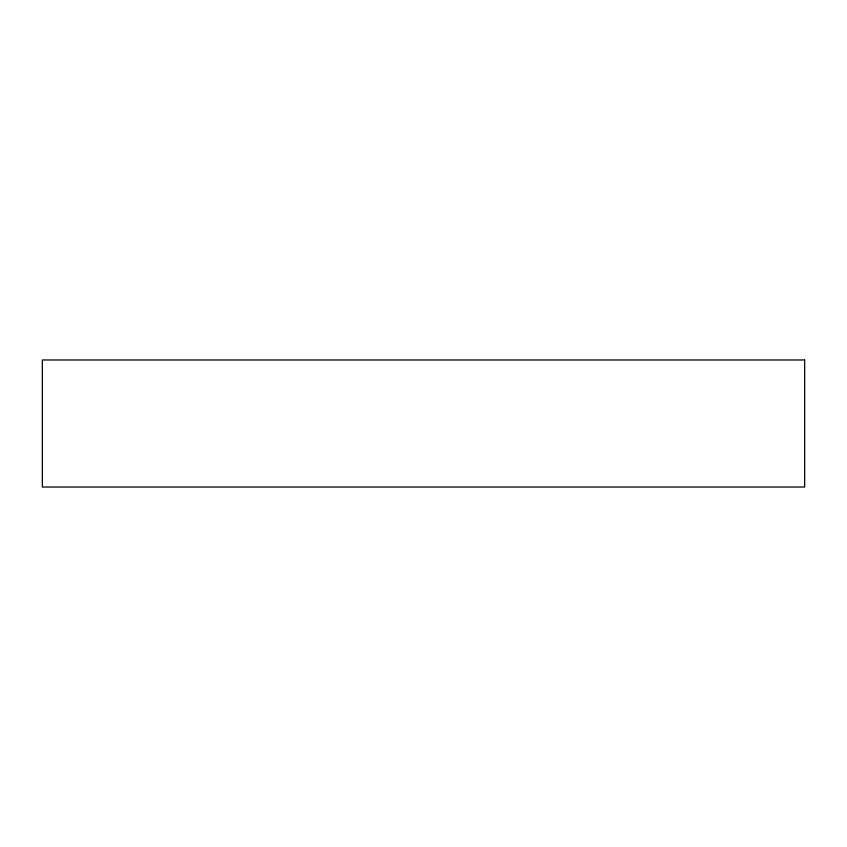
<?xml version="1.0" encoding="UTF-8"?>
<svg xmlns="http://www.w3.org/2000/svg" width="847" height="847" viewBox="0 0 847 847"><rect width="100%" height="100%" fill="white"/><g stroke="black" fill="none" stroke-linecap="round" stroke-linejoin="round"><path stroke-width="1.27" d="M804.65 359.975L42.35 359.975L42.35 487.025L804.65 487.025L804.65 359.975"/></g></svg>
